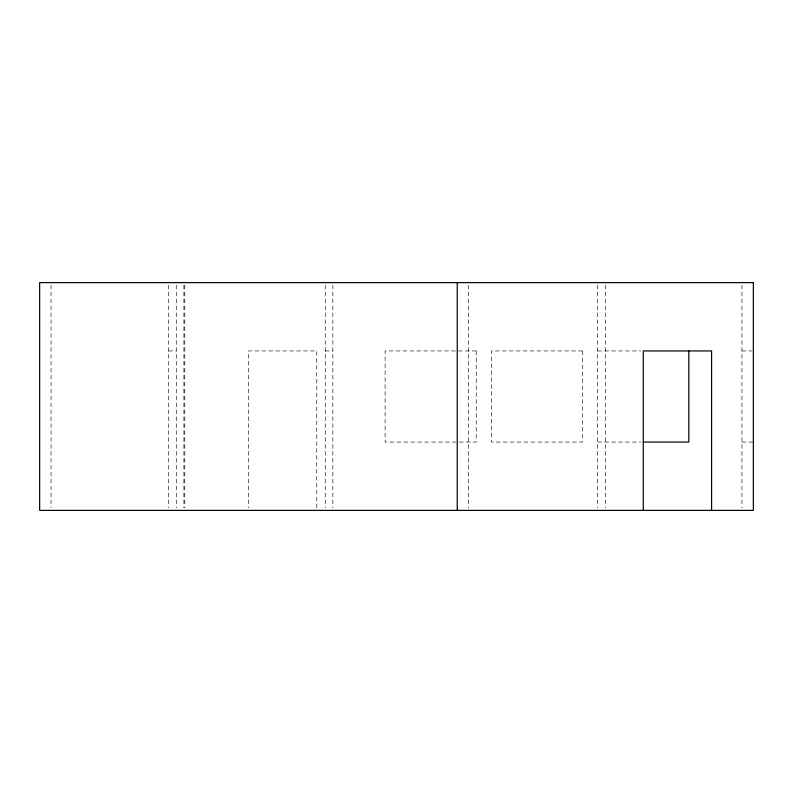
<?xml version="1.0" encoding="UTF-8"?>
<svg xmlns="http://www.w3.org/2000/svg" width="793" height="793" viewBox="0 0 793 793"><rect width="100%" height="100%" fill="white"/><g stroke="black" fill="none" stroke-linecap="round" stroke-linejoin="round"><path stroke-width="0.59" stroke-dasharray="3.96 2.97" d="M168.691 350.942L176.284 350.942M325.259 350.942L332.852 350.942M597.704 350.942L640.794 350.942M741.961 350.942L752.21 350.942M597.704 442.058L640.794 442.058M741.961 442.058L753.35 442.058M741.961 285.084L741.961 507.916M605.297 285.084L605.297 507.916M597.704 285.084L597.704 507.916M468.633 285.084L468.633 507.916M332.852 285.084L332.852 507.916M325.259 285.084L325.259 507.916M316.774 507.916L316.774 350.942L248.447 350.942L248.447 507.916M184.799 285.084L184.799 507.916M183.907 285.084L183.907 507.916M176.284 285.084L176.284 507.916M168.691 285.084L168.691 507.916M51.039 285.084L51.039 507.916M476.226 350.942L385.111 350.942L385.111 442.058L476.226 442.058L476.226 350.942M582.518 350.942L491.402 350.942L491.402 442.058L582.518 442.058L582.518 350.942"/><path stroke-width="1.19" d="M643.262 442.058L688.81 442.058L688.81 350.942M711.589 510.385L711.589 350.942L643.262 350.942L643.262 510.385M457.244 282.615L457.244 510.385M753.35 282.615L39.65 282.615L39.65 510.385L753.35 510.385L753.35 282.615"/></g></svg>
